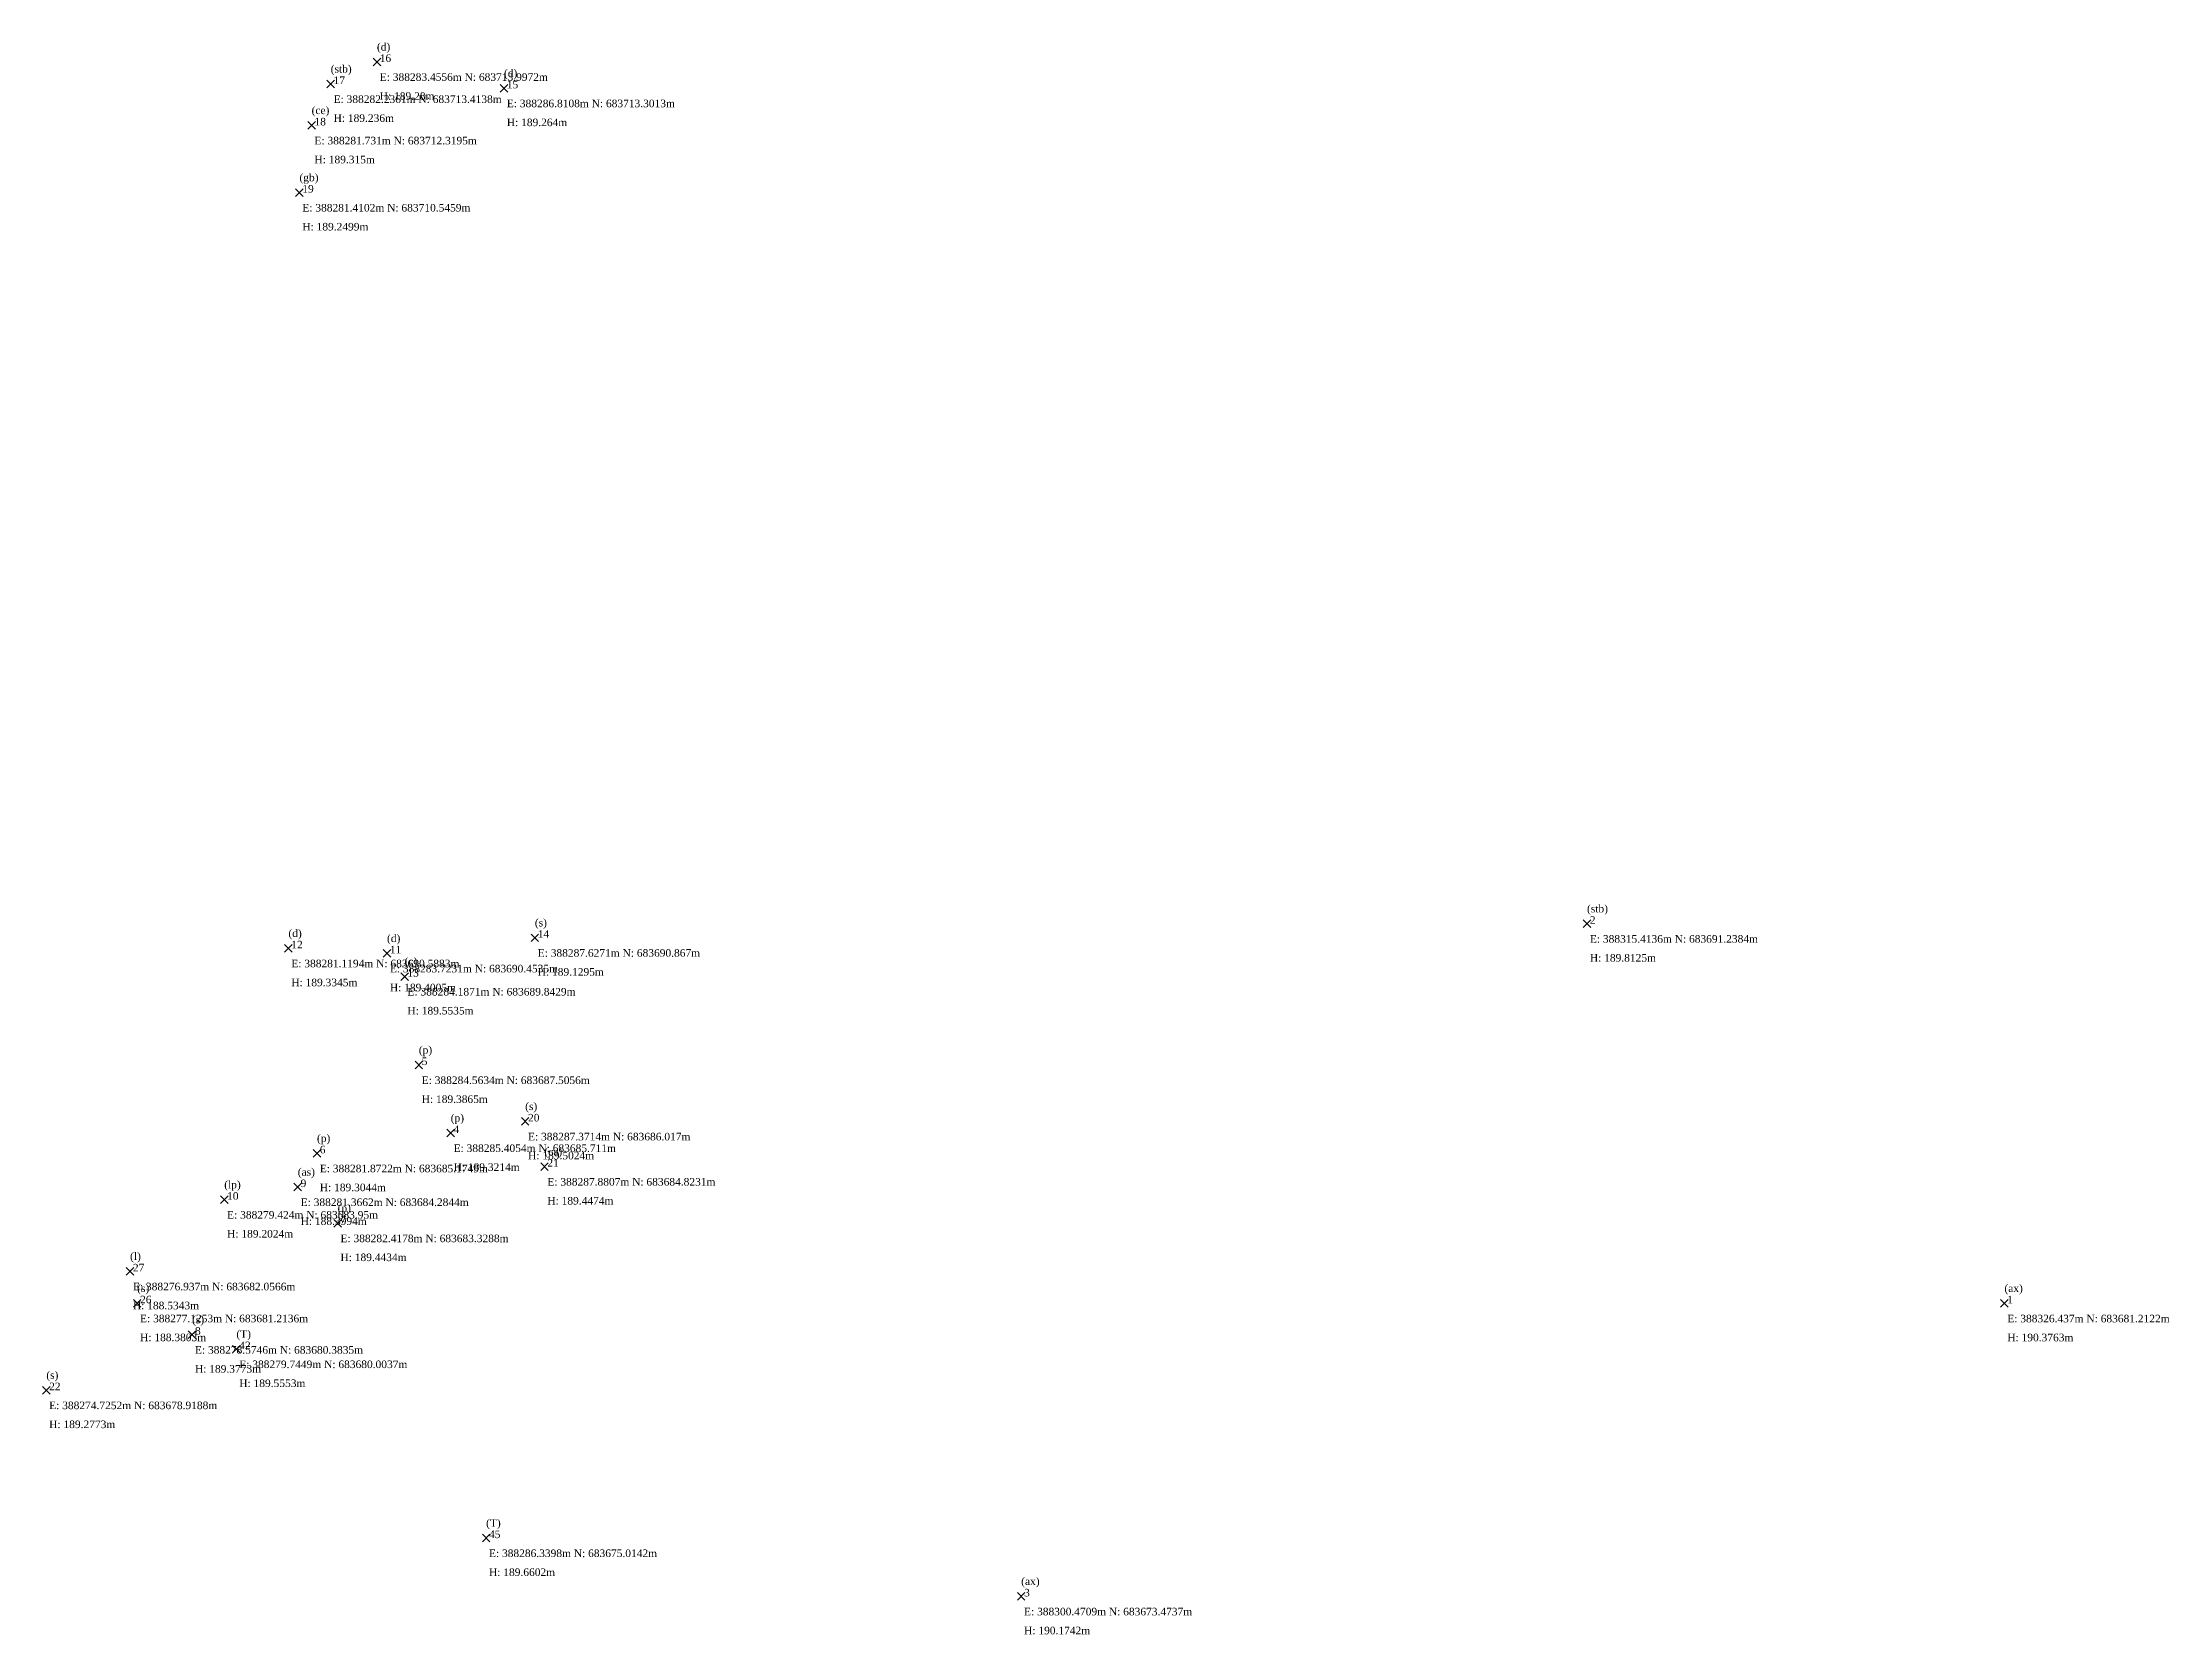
# Model space of a CAD drawing. Header units: millimetres. Extents: x 388092 to 388331, y 683607 to 683751.
# Drawn here: x 388274.6 to 388330.8, y 683672.5 to 683714.5 of the extents above; entities that cross this region are included whole.
import ezdxf

# ---------------------------------------------------------------- set-up
doc = ezdxf.new("R2010")
doc.units = ezdxf.units.MM
doc.header["$PDMODE"] = 3
doc.header["$PDSIZE"] = 0.1
doc.styles.get("Standard").update_dxf_attribs({"font": 'times.ttf'})

msp = doc.modelspace()

# ---------------------------------------------------------------- linework, layer by layer
at = {"layer": 'Survey.td2'}
for p in [(388283.456, 683713.997, 189.28), (388282.236, 683713.414, 189.236), (388286.811, 683713.301, 189.264), (388281.731, 683712.32, 189.315), (388281.41, 683710.546, 189.25), (388287.627, 683690.867, 189.13), (388315.414, 683691.238, 189.813), (388281.119, 683690.588, 189.335), (388283.723, 683690.454, 189.401), (388284.187, 683689.843, 189.554), (388284.563, 683687.506, 189.386), (388287.371, 683686.017, 189.502), (388281.872, 683685.175, 189.304), (388285.405, 683685.711, 189.321), (388287.881, 683684.823, 189.447), (388281.366, 683684.284, 188.399), (388279.424, 683683.95, 189.202), (388282.418, 683683.329, 189.443), (388276.937, 683682.057, 188.534), (388277.125, 683681.214, 188.38), (388326.437, 683681.212, 190.376), (388278.575, 683680.384, 189.377), (388279.745, 683680.004, 189.555), (388274.725, 683678.919, 189.277), (388286.34, 683675.014, 189.66), (388300.471, 683673.474, 190.174)]:
    msp.add_point(p, dxfattribs=at)

# ---------------------------------------------------------------- texts
at = {"layer": 'Heights', "color": 24}
for s, p in [(' H: 189.28m', (388283.456, 683712.997, 189.28)), (' H: 189.236m', (388282.236, 683712.414, 189.236)), (' H: 189.264m', (388286.811, 683712.301, 189.264)), (' H: 189.315m', (388281.731, 683711.32, 189.315)), (' H: 189.2499m', (388281.41, 683709.546, 189.25)), (' H: 189.8125m', (388315.414, 683690.238, 189.813)), (' H: 189.3345m', (388281.119, 683689.588, 189.335)), (' H: 189.1295m', (388287.627, 683689.867, 189.13)), (' H: 189.4005m', (388283.723, 683689.454, 189.401)), (' H: 189.5535m', (388284.187, 683688.843, 189.554)), (' H: 189.3865m', (388284.563, 683686.506, 189.386)), (' H: 189.3214m', (388285.405, 683684.711, 189.321)), (' H: 189.5024m', (388287.371, 683685.017, 189.502)), (' H: 189.3044m', (388281.872, 683684.175, 189.304)), (' H: 189.4474m', (388287.881, 683683.823, 189.447)), (' H: 189.2024m', (388279.424, 683682.95, 189.202)), (' H: 188.3994m', (388281.366, 683683.284, 188.399)), (' H: 189.4434m', (388282.418, 683682.329, 189.443)), (' H: 188.5343m', (388276.937, 683681.057, 188.534)), (' H: 188.3803m', (388277.125, 683680.214, 188.38)), (' H: 190.3763m', (388326.437, 683680.212, 190.376)), (' H: 189.3773m', (388278.575, 683679.384, 189.377)), (' H: 189.5553m', (388279.745, 683679.004, 189.555)), (' H: 189.2773m', (388274.725, 683677.919, 189.277)), (' H: 189.6602m', (388286.34, 683674.014, 189.66)), (' H: 190.1742m', (388300.471, 683672.474, 190.174))]:
    msp.add_text(s, height=0.2, dxfattribs=at).set_placement(p)
at = {"layer": 'Positions', "color": 7}
for s, p in [(' E: 388283.4556m N: 683713.9972m', (388283.456, 683713.497, 189.28)), (' E: 388282.2361m N: 683713.4138m', (388282.236, 683712.914, 189.236)), (' E: 388286.8108m N: 683713.3013m', (388286.811, 683712.801, 189.264)), (' E: 388281.731m N: 683712.3195m', (388281.731, 683711.82, 189.315)), (' E: 388281.4102m N: 683710.5459m', (388281.41, 683710.046, 189.25)), (' E: 388315.4136m N: 683691.2384m', (388315.414, 683690.738, 189.813)), (' E: 388287.6271m N: 683690.867m', (388287.627, 683690.367, 189.13)), (' E: 388281.1194m N: 683690.5883m', (388281.119, 683690.088, 189.335)), (' E: 388283.7231m N: 683690.4535m', (388283.723, 683689.954, 189.401)), (' E: 388284.1871m N: 683689.8429m', (388284.187, 683689.343, 189.554)), (' E: 388284.5634m N: 683687.5056m', (388284.563, 683687.006, 189.386)), (' E: 388285.4054m N: 683685.711m', (388285.405, 683685.211, 189.321)), (' E: 388287.3714m N: 683686.017m', (388287.371, 683685.517, 189.502)), (' E: 388281.8722m N: 683685.1749m', (388281.872, 683684.675, 189.304)), (' E: 388287.8807m N: 683684.8231m', (388287.881, 683684.323, 189.447)), (' E: 388279.424m N: 683683.95m', (388279.424, 683683.45, 189.202)), (' E: 388281.3662m N: 683684.2844m', (388281.366, 683683.784, 188.399)), (' E: 388282.4178m N: 683683.3288m', (388282.418, 683682.829, 189.443)), (' E: 388276.937m N: 683682.0566m', (388276.937, 683681.557, 188.534)), (' E: 388277.1253m N: 683681.2136m', (388277.125, 683680.714, 188.38)), (' E: 388326.437m N: 683681.2122m', (388326.437, 683680.712, 190.376)), (' E: 388278.5746m N: 683680.3835m', (388278.575, 683679.884, 189.377)), (' E: 388279.7449m N: 683680.0037m', (388279.745, 683679.504, 189.555)), (' E: 388274.7252m N: 683678.9188m', (388274.725, 683678.419, 189.277)), (' E: 388286.3398m N: 683675.0142m', (388286.34, 683674.514, 189.66)), (' E: 388300.4709m N: 683673.4737m', (388300.471, 683672.974, 190.174))]:
    msp.add_text(s, height=0.2, dxfattribs=at).set_placement(p)
at = {"layer": 'Survey.td2_Mark'}
for s, p in [(' 16', (388283.456, 683713.997, 189.28)), (' 17', (388282.236, 683713.414, 189.236)), (' 15', (388286.811, 683713.301, 189.264)), (' 18', (388281.731, 683712.32, 189.315)), (' 19', (388281.41, 683710.546, 189.25)), (' 2', (388315.414, 683691.238, 189.813)), (' 14', (388287.627, 683690.867, 189.13)), (' 12', (388281.119, 683690.588, 189.335)), (' 11', (388283.723, 683690.454, 189.401)), (' 13', (388284.187, 683689.843, 189.554)), (' 5', (388284.563, 683687.506, 189.386)), (' 4', (388285.405, 683685.711, 189.321)), (' 20', (388287.371, 683686.017, 189.502)), (' 6', (388281.872, 683685.175, 189.304)), (' 21', (388287.881, 683684.823, 189.447)), (' 10', (388279.424, 683683.95, 189.202)), (' 9', (388281.366, 683684.284, 188.399)), (' 7', (388282.418, 683683.329, 189.443)), (' 27', (388276.937, 683682.057, 188.534)), (' 26', (388277.125, 683681.214, 188.38)), (' 1', (388326.437, 683681.212, 190.376)), (' 8', (388278.575, 683680.384, 189.377)), (' 42', (388279.745, 683680.004, 189.555)), (' 22', (388274.725, 683678.919, 189.277)), (' 45', (388286.34, 683675.014, 189.66)), (' 3', (388300.471, 683673.474, 190.174))]:
    msp.add_text(s, height=0.2, dxfattribs=at).set_placement(p)
at = {"layer": 'Survey.td2_point_desc_Mark'}
for s, p in [('(d)', (388283.456, 683714.297, 189.28)), ('(stb)', (388282.236, 683713.714, 189.236)), ('(d)', (388286.811, 683713.601, 189.264)), ('(ce)', (388281.731, 683712.62, 189.315)), ('(gb)', (388281.41, 683710.846, 189.25)), ('(stb)', (388315.414, 683691.538, 189.813)), ('(d)', (388281.119, 683690.888, 189.335)), ('(d)', (388283.723, 683690.754, 189.401)), ('(s)', (388287.627, 683691.167, 189.13)), ('(c)', (388284.187, 683690.143, 189.554)), ('(p)', (388284.563, 683687.806, 189.386)), ('(s)', (388287.371, 683686.317, 189.502)), ('(p)', (388285.405, 683686.011, 189.321)), ('(p)', (388281.872, 683685.475, 189.304)), ('(ca)', (388287.881, 683685.123, 189.447)), ('(as)', (388281.366, 683684.584, 188.399)), ('(lp)', (388279.424, 683684.25, 189.202)), ('(p)', (388282.418, 683683.629, 189.443)), ('(l)', (388276.937, 683682.357, 188.534)), ('(s)', (388277.125, 683681.514, 188.38)), ('(ax)', (388326.437, 683681.512, 190.376)), ('(s)', (388278.575, 683680.684, 189.377)), ('(T)', (388279.745, 683680.304, 189.555)), ('(s)', (388274.725, 683679.219, 189.277)), ('(T)', (388286.34, 683675.314, 189.66)), ('(ax)', (388300.471, 683673.774, 190.174))]:
    msp.add_text(s, height=0.2, dxfattribs=at).set_placement(p)

doc.saveas('drawing.dxf')
